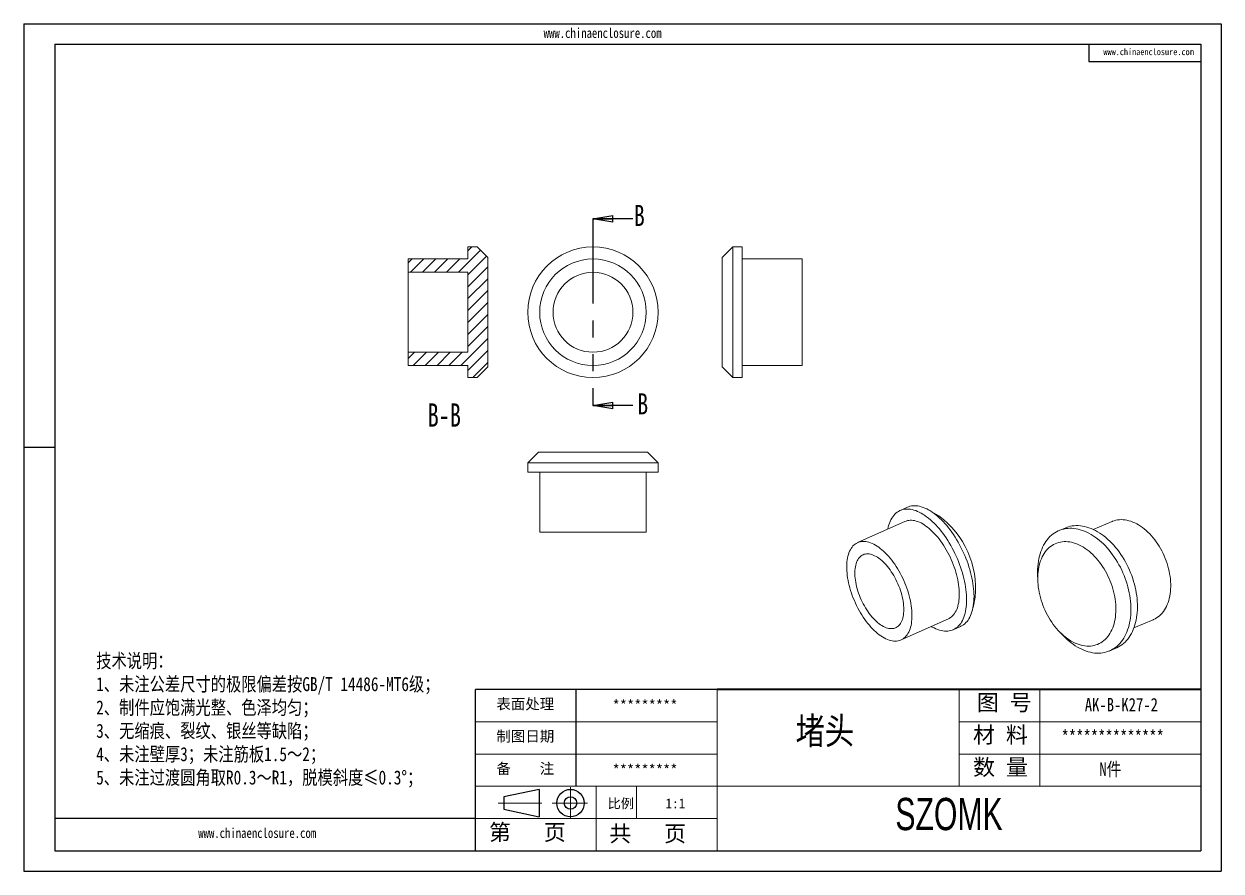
# Model space of a CAD drawing. Header units: inches. Extents: x 953 to 2288, y 1089 to 1493.
# Drawn here: x 2197.7 to 2287.7, y 1088.5 to 1152.1 of the extents above; entities that cross this region are included whole.
import ezdxf

# ---------------------------------------------------------------- set-up
doc = ezdxf.new("R2010")
doc.units = ezdxf.units.IN
doc.linetypes.add('CENTER2', pattern=[28.575, 19.05, -3.175, 3.175, -3.175])
doc.linetypes.add('PHANTOM', pattern=[12.7, 6.35, -1.27, 1.27, -1.27, 1.27, -1.27])
doc.layers.add('文字', color=81, linetype='Continuous')
for name, color, linetype, lineweight in [('粗实线', 7, 'Continuous', 30), ('细实线', 3, 'Continuous', 9), ('细点划线', 2, 'CENTER2', 9)]:
    doc.layers.add(name, color=color, linetype=linetype, lineweight=lineweight)
doc.styles.add('SLDTEXTSTYLE0', font='TXT', dxfattribs={"width": 0.75})
doc.styles.add('SLDTEXTSTYLE3', font='TXT', dxfattribs={"width": 0.7})
doc.styles.get("Standard").update_dxf_attribs({"font": 'txt', "bigfont": 'gbcbig.shx'})
doc.styles.add('宋体', font='', dxfattribs={"width": 0.8, "height": 3.5})
doc.styles.add('长仿宋', font='', dxfattribs={"width": 0.7, "height": 4})
doc.styles.get('宋体').set_extended_font_data('SimSun')
doc.styles.get('长仿宋').set_extended_font_data('SimSun')

# ---------------------------------------------------------------- blocks, each defined once
blk = doc.blocks.new('_CLOSED')
at = {"color": 0, "linetype": 'ByBlock', "lineweight": -2}
for p, q in [((-1, 0.166667), (0, 0)), ((-1, 0.166667), (-1, -0.166667)), ((0, 0), (-1, -0.166667)), ((0, 0), (-1, 0))]:
    blk.add_line(p, q, dxfattribs=at)

msp = doc.modelspace()

# ---------------------------------------------------------------- hatches: boundary and pattern name
at = {"linetype": 'Continuous', "lineweight": 0}
h = msp.add_hatch(dxfattribs=at)
h.set_pattern_fill('ANSI31', color=4, scale=0.2, style=0)
h.set_pattern_definition([(45, (53.7129, -879.7671), (-0.4490128, 0.4490128), [])])
h.paths.add_polyline_path([(2226.596, 1133.462), (2231.096, 1133.462), (2231.096, 1127.462), (2226.596, 1127.462), (2226.596, 1126.462), (2231.096, 1126.462), (2231.096, 1125.562), (2231.796, 1125.562), (2232.596, 1126.362), (2232.596, 1134.562), (2231.796, 1135.362), (2231.096, 1135.362), (2231.096, 1134.462), (2226.596, 1134.462)], flags=0)

# ---------------------------------------------------------------- linework, layer by layer
for p, q in [((2197.737, 1152.104), (2287.675, 1152.104)), ((2197.737, 1152.104), (2197.737, 1088.511)), ((2287.675, 1152.104), (2287.675, 1088.511)), ((2200.065, 1150.59), (2286.161, 1150.59)), ((2200.065, 1150.59), (2200.065, 1090.025)), ((2277.749, 1150.59), (2277.749, 1149.275)), ((2286.161, 1150.59), (2286.161, 1090.025)), ((2277.749, 1149.275), (2286.161, 1149.275)), ((2200.065, 1120.307), (2197.737, 1120.307)), ((2197.737, 1117.952), (2197.737, 1088.511)), ((2249.823, 1102.138), (2231.653, 1102.138)), ((2231.653, 1090.025), (2231.653, 1102.138)), ((2239.224, 1094.871), (2239.224, 1102.138)), ((2231.653, 1092.448), (2200.065, 1092.448)), ((2200.065, 1090.025), (2286.161, 1090.025)), ((2197.737, 1088.511), (2287.675, 1088.511)), ((2197.737, 1088.511), (2239.375, 1088.511))]:
    msp.add_line(p, q)
at = {"color": 1, "linetype": 'PHANTOM', "lineweight": 30}
msp.add_line((2240.487, 1137.462), (2240.487, 1123.462), dxfattribs=at)
at = {"color": 7, "linetype": 'Continuous', "lineweight": 30}
for p, q in [((2243.487, 1137.462), (2240.487, 1137.462)), ((2243.487, 1123.462), (2240.487, 1123.462))]:
    msp.add_line(p, q, dxfattribs=at)
at = {"color": 7, "linetype": 'Continuous', "lineweight": 15}
for p, q in [((2231.096, 1134.462), (2231.096, 1135.362)), ((2231.796, 1135.362), (2231.096, 1135.362)), ((2231.796, 1135.362), (2232.596, 1134.562)), ((2250.999, 1135.362), (2250.199, 1134.562)), ((2251.699, 1135.362), (2250.999, 1135.362)), ((2250.999, 1135.362), (2250.999, 1125.562)), ((2251.699, 1135.362), (2251.699, 1125.562)), ((2226.596, 1133.462), (2226.596, 1134.462)), ((2231.096, 1134.462), (2226.596, 1134.462)), ((2232.596, 1126.362), (2232.596, 1134.562)), ((2250.199, 1126.362), (2250.199, 1134.562)), ((2256.199, 1134.462), (2251.699, 1134.462)), ((2256.199, 1134.462), (2256.199, 1126.462)), ((2231.096, 1133.462), (2226.596, 1133.462)), ((2226.596, 1133.462), (2226.596, 1127.462)), ((2231.096, 1127.462), (2231.096, 1133.462)), ((2226.596, 1126.462), (2226.596, 1127.462)), ((2226.596, 1127.462), (2231.096, 1127.462)), ((2226.596, 1126.462), (2231.096, 1126.462)), ((2231.096, 1125.562), (2231.096, 1126.462)), ((2232.596, 1126.362), (2231.796, 1125.562)), ((2250.199, 1126.362), (2250.999, 1125.562)), ((2251.699, 1126.462), (2256.199, 1126.462)), ((2231.096, 1125.562), (2231.796, 1125.562)), ((2250.999, 1125.562), (2251.699, 1125.562)), ((2236.387, 1119.951), (2235.587, 1119.151)), ((2236.387, 1119.951), (2244.587, 1119.951)), ((2245.387, 1119.151), (2244.587, 1119.951)), ((2235.587, 1119.151), (2235.587, 1118.451)), ((2245.387, 1119.151), (2235.587, 1119.151)), ((2245.387, 1118.451), (2245.387, 1119.151)), ((2245.387, 1118.451), (2235.587, 1118.451)), ((2236.487, 1118.451), (2236.487, 1113.951)), ((2244.487, 1113.951), (2244.487, 1118.451)), ((2264.112, 1115.825), (2263.559, 1115.578)), ((2266.466, 1115.171), (2265.78, 1115.579)), ((2263.926, 1114.756), (2260.371, 1113.167)), ((2279.491, 1114.759), (2278.057, 1114.162)), ((2244.487, 1113.951), (2236.487, 1113.951)), ((2276.002, 1114.281), (2275.513, 1114.078)), ((2273.893, 1110.764), (2273.906, 1110.334)), ((2269.04, 1108.284), (2269.194, 1109.068)), ((2263.635, 1105.863), (2267.191, 1107.452)), ((2281.132, 1106.776), (2282.566, 1107.373)), ((2267.558, 1106.631), (2268.111, 1106.878)), ((2275.491, 1106.527), (2275.787, 1106.215)), ((2279.28, 1105.03), (2279.769, 1105.234))]:
    msp.add_line(p, q, dxfattribs=at)
at = {"color": 7, "linetype": 'Continuous', "lineweight": 15, "flags": 128}
for points in [[(2265.896, 1106.874), (2265.974, 1106.829), (2266.111, 1106.757), (2266.247, 1106.694), (2266.381, 1106.641), (2266.514, 1106.598), (2266.644, 1106.564), (2266.772, 1106.539), (2266.898, 1106.525), (2267.021, 1106.52), (2267.14, 1106.525), (2267.257, 1106.54), (2267.369, 1106.564), (2267.478, 1106.598), (2267.583, 1106.642), (2267.683, 1106.695), (2267.779, 1106.758), (2267.87, 1106.83), (2267.956, 1106.911), (2268.037, 1107.001), (2268.113, 1107.1), (2268.183, 1107.207), (2268.248, 1107.323), (2268.307, 1107.447), (2268.36, 1107.578), (2268.407, 1107.718), (2268.448, 1107.864), (2268.483, 1108.017), (2268.511, 1108.177), (2268.534, 1108.343), (2268.55, 1108.515), (2268.559, 1108.692), (2268.562, 1108.875), (2268.559, 1109.062), (2268.55, 1109.254), (2268.534, 1109.45), (2268.511, 1109.649), (2268.482, 1109.851), (2268.448, 1110.056), (2268.406, 1110.264), (2268.359, 1110.473), (2268.306, 1110.683), (2268.247, 1110.894), (2268.182, 1111.106), (2268.112, 1111.318), (2268.036, 1111.529), (2267.955, 1111.739), (2267.869, 1111.948), (2267.778, 1112.156), (2267.682, 1112.361), (2267.582, 1112.563), (2267.477, 1112.762), (2267.368, 1112.958), (2267.256, 1113.149), (2267.139, 1113.337), (2267.02, 1113.519), (2266.897, 1113.696), (2266.771, 1113.868), (2266.643, 1114.034), (2266.513, 1114.194), (2266.38, 1114.347), (2266.246, 1114.493), (2266.11, 1114.632), (2265.973, 1114.764), (2265.835, 1114.887), (2265.697, 1115.003), (2265.558, 1115.11), (2265.419, 1115.209), (2265.281, 1115.299), (2265.143, 1115.38), (2265.006, 1115.451), (2264.87, 1115.514), (2264.736, 1115.567), (2264.603, 1115.611), (2264.473, 1115.645), (2264.345, 1115.669), (2264.219, 1115.684), (2264.096, 1115.689), (2263.977, 1115.684), (2263.861, 1115.669), (2263.748, 1115.644), (2263.639, 1115.61), (2263.535, 1115.566), (2263.434, 1115.513), (2263.338, 1115.45), (2263.247, 1115.378), (2263.161, 1115.297), (2263.08, 1115.207), (2263.004, 1115.108), (2262.934, 1115.001), (2262.869, 1114.885), (2262.81, 1114.762), (2262.757, 1114.63), (2262.71, 1114.491), (2262.669, 1114.345), (2262.634, 1114.191), (2262.632, 1114.177)], [(2268.111, 1106.878), (2268.136, 1106.889), (2268.236, 1106.943), (2268.332, 1107.005), (2268.423, 1107.077), (2268.509, 1107.158), (2268.59, 1107.248), (2268.666, 1107.347), (2268.736, 1107.455), (2268.801, 1107.57), (2268.86, 1107.694), (2268.913, 1107.826), (2268.96, 1107.965), (2269.001, 1108.111), (2269.036, 1108.264), (2269.064, 1108.424), (2269.087, 1108.59), (2269.103, 1108.762), (2269.112, 1108.94), (2269.115, 1109.122), (2269.112, 1109.31), (2269.103, 1109.501), (2269.087, 1109.697), (2269.064, 1109.896), (2269.036, 1110.099), (2269.001, 1110.304), (2268.96, 1110.511), (2268.912, 1110.72), (2268.859, 1110.93), (2268.8, 1111.141), (2268.736, 1111.353), (2268.665, 1111.565), (2268.589, 1111.776), (2268.508, 1111.987), (2268.422, 1112.196), (2268.331, 1112.403), (2268.235, 1112.608), (2268.135, 1112.81), (2268.03, 1113.009), (2267.921, 1113.205), (2267.809, 1113.396), (2267.692, 1113.584), (2267.573, 1113.766), (2267.45, 1113.944), (2267.324, 1114.116), (2267.196, 1114.281), (2267.066, 1114.441), (2266.933, 1114.594), (2266.799, 1114.74), (2266.663, 1114.879), (2266.526, 1115.011), (2266.388, 1115.134), (2266.25, 1115.25), (2266.111, 1115.357), (2265.972, 1115.456), (2265.834, 1115.546), (2265.696, 1115.627), (2265.559, 1115.699), (2265.423, 1115.761), (2265.289, 1115.814), (2265.156, 1115.858), (2265.026, 1115.892), (2264.898, 1115.916), (2264.772, 1115.931), (2264.649, 1115.936), (2264.53, 1115.931), (2264.414, 1115.916), (2264.301, 1115.892), (2264.192, 1115.857), (2264.112, 1115.825)], [(2267.191, 1107.452), (2267.251, 1107.482), (2267.339, 1107.534), (2267.423, 1107.596), (2267.502, 1107.667), (2267.576, 1107.747), (2267.644, 1107.836), (2267.707, 1107.934), (2267.765, 1108.039), (2267.817, 1108.153), (2267.862, 1108.274), (2267.902, 1108.403), (2267.936, 1108.539), (2267.964, 1108.681), (2267.985, 1108.83), (2268, 1108.985), (2268.008, 1109.145), (2268.011, 1109.31), (2268.006, 1109.48), (2267.996, 1109.655), (2267.979, 1109.833), (2267.956, 1110.014), (2267.926, 1110.198), (2267.89, 1110.385), (2267.849, 1110.573), (2267.801, 1110.763), (2267.747, 1110.954), (2267.688, 1111.145), (2267.623, 1111.336), (2267.553, 1111.526), (2267.477, 1111.716), (2267.397, 1111.904), (2267.312, 1112.089), (2267.222, 1112.272), (2267.128, 1112.452), (2267.029, 1112.629), (2266.927, 1112.801), (2266.822, 1112.969), (2266.713, 1113.133), (2266.601, 1113.291), (2266.486, 1113.443), (2266.369, 1113.589), (2266.25, 1113.729), (2266.128, 1113.861), (2266.006, 1113.987), (2265.882, 1114.105), (2265.758, 1114.215), (2265.633, 1114.317), (2265.507, 1114.411), (2265.382, 1114.496), (2265.258, 1114.573), (2265.134, 1114.64), (2265.011, 1114.698), (2264.89, 1114.747), (2264.77, 1114.786), (2264.653, 1114.815), (2264.537, 1114.835), (2264.425, 1114.845), (2264.315, 1114.845), (2264.209, 1114.836), (2264.106, 1114.817), (2264.007, 1114.788), (2263.926, 1114.756)], [(2276.002, 1114.281), (2276.062, 1114.305), (2276.202, 1114.353), (2276.346, 1114.391), (2276.493, 1114.419), (2276.643, 1114.437), (2276.796, 1114.445), (2276.951, 1114.444), (2277.108, 1114.432), (2277.267, 1114.41), (2277.427, 1114.378), (2277.588, 1114.337), (2277.75, 1114.285), (2277.912, 1114.224), (2278.074, 1114.154), (2278.235, 1114.074), (2278.396, 1113.985), (2278.556, 1113.887), (2278.714, 1113.78), (2278.87, 1113.664), (2279.025, 1113.54), (2279.177, 1113.408), (2279.326, 1113.269), (2279.472, 1113.121), (2279.615, 1112.967), (2279.754, 1112.806), (2279.889, 1112.638), (2280.02, 1112.464), (2280.146, 1112.284), (2280.267, 1112.099), (2280.384, 1111.909), (2280.495, 1111.715), (2280.6, 1111.516), (2280.7, 1111.313), (2280.793, 1111.107), (2280.881, 1110.898), (2280.962, 1110.687), (2281.036, 1110.474), (2281.104, 1110.259), (2281.165, 1110.043), (2281.219, 1109.827), (2281.266, 1109.61), (2281.305, 1109.394), (2281.337, 1109.179), (2281.362, 1108.964), (2281.38, 1108.752), (2281.39, 1108.541), (2281.392, 1108.334), (2281.387, 1108.129), (2281.375, 1107.928), (2281.355, 1107.73), (2281.328, 1107.537), (2281.293, 1107.349), (2281.251, 1107.166), (2281.202, 1106.988), (2281.146, 1106.816), (2281.083, 1106.651), (2281.013, 1106.492), (2280.936, 1106.34), (2280.853, 1106.195), (2280.764, 1106.058), (2280.668, 1105.929), (2280.567, 1105.808), (2280.459, 1105.696), (2280.347, 1105.592), (2280.229, 1105.497), (2280.106, 1105.411), (2279.978, 1105.335), (2279.846, 1105.268), (2279.769, 1105.234)], [(2279.491, 1114.759), (2279.518, 1114.77), (2279.644, 1114.814), (2279.774, 1114.849), (2279.907, 1114.873), (2280.043, 1114.888), (2280.181, 1114.893), (2280.322, 1114.888), (2280.464, 1114.873), (2280.608, 1114.848), (2280.754, 1114.813), (2280.899, 1114.768), (2281.046, 1114.714), (2281.192, 1114.65), (2281.337, 1114.577), (2281.482, 1114.495), (2281.626, 1114.403), (2281.768, 1114.304), (2281.909, 1114.195), (2282.046, 1114.078), (2282.182, 1113.954), (2282.314, 1113.822), (2282.443, 1113.683), (2282.568, 1113.537), (2282.689, 1113.384), (2282.806, 1113.226), (2282.919, 1113.062), (2283.026, 1112.892), (2283.128, 1112.718), (2283.225, 1112.54), (2283.316, 1112.358), (2283.4, 1112.172), (2283.479, 1111.983), (2283.552, 1111.792), (2283.617, 1111.6), (2283.676, 1111.405), (2283.728, 1111.21), (2283.773, 1111.015), (2283.811, 1110.82), (2283.842, 1110.625), (2283.865, 1110.431), (2283.881, 1110.239), (2283.89, 1110.05), (2283.891, 1109.863), (2283.884, 1109.679), (2283.87, 1109.498), (2283.849, 1109.322), (2283.82, 1109.15), (2283.784, 1108.984), (2283.741, 1108.823), (2283.691, 1108.667), (2283.634, 1108.518), (2283.57, 1108.376), (2283.499, 1108.24), (2283.422, 1108.112), (2283.339, 1107.992), (2283.249, 1107.879), (2283.154, 1107.775), (2283.054, 1107.68), (2282.948, 1107.593), (2282.837, 1107.515), (2282.721, 1107.447), (2282.601, 1107.388), (2282.566, 1107.373)], [(2273.893, 1110.764), (2273.892, 1110.77), (2273.89, 1110.978), (2273.895, 1111.183), (2273.907, 1111.384), (2273.927, 1111.581), (2273.954, 1111.774), (2273.989, 1111.963), (2274.031, 1112.146), (2274.08, 1112.324), (2274.136, 1112.495), (2274.199, 1112.661), (2274.269, 1112.82), (2274.346, 1112.972), (2274.429, 1113.116), (2274.518, 1113.253), (2274.614, 1113.382), (2274.716, 1113.503), (2274.823, 1113.616), (2274.936, 1113.719), (2275.054, 1113.814), (2275.177, 1113.9), (2275.304, 1113.977), (2275.437, 1114.044), (2275.573, 1114.101), (2275.713, 1114.149), (2275.857, 1114.187), (2276.004, 1114.215), (2276.154, 1114.234), (2276.307, 1114.242), (2276.462, 1114.24), (2276.619, 1114.228), (2276.778, 1114.206), (2276.938, 1114.175), (2277.099, 1114.133), (2277.261, 1114.082), (2277.423, 1114.021), (2277.585, 1113.95), (2277.746, 1113.87), (2277.907, 1113.781), (2278.067, 1113.683), (2278.225, 1113.576), (2278.382, 1113.461), (2278.536, 1113.337), (2278.688, 1113.205), (2278.837, 1113.065), (2278.983, 1112.918), (2279.126, 1112.763), (2279.265, 1112.602), (2279.4, 1112.434), (2279.531, 1112.26), (2279.657, 1112.081), (2279.778, 1111.896), (2279.895, 1111.706), (2280.006, 1111.511), (2280.111, 1111.312), (2280.211, 1111.11), (2280.304, 1110.904), (2280.392, 1110.695), (2280.473, 1110.484), (2280.547, 1110.27), (2280.615, 1110.056), (2280.676, 1109.84), (2280.73, 1109.623), (2280.777, 1109.407), (2280.816, 1109.191), (2280.848, 1108.975), (2280.873, 1108.761), (2280.891, 1108.548), (2280.901, 1108.338), (2280.903, 1108.13), (2280.898, 1107.925), (2280.886, 1107.724), (2280.866, 1107.527), (2280.839, 1107.334), (2280.804, 1107.145), (2280.762, 1106.962), (2280.713, 1106.784), (2280.657, 1106.613), (2280.594, 1106.447), (2280.524, 1106.288), (2280.447, 1106.136), (2280.364, 1105.992), (2280.275, 1105.855), (2280.179, 1105.726), (2280.078, 1105.605), (2279.97, 1105.492), (2279.858, 1105.389), (2279.74, 1105.294), (2279.617, 1105.208), (2279.489, 1105.131), (2279.357, 1105.064), (2279.22, 1105.007), (2279.08, 1104.959), (2278.936, 1104.921), (2278.789, 1104.893), (2278.639, 1104.874), (2278.486, 1104.866), (2278.331, 1104.868), (2278.174, 1104.88), (2278.015, 1104.902), (2277.855, 1104.933), (2277.694, 1104.975), (2277.532, 1105.026), (2277.37, 1105.087), (2277.208, 1105.158), (2277.047, 1105.238), (2276.886, 1105.327), (2276.726, 1105.425), (2276.568, 1105.532), (2276.412, 1105.647), (2276.257, 1105.771), (2276.105, 1105.903), (2275.956, 1106.043), (2275.81, 1106.19), (2275.787, 1106.215)], [(2262.117, 1106.165), (2262.242, 1106.084), (2262.366, 1106.012), (2262.49, 1105.949), (2262.612, 1105.896), (2262.732, 1105.852), (2262.851, 1105.818), (2262.967, 1105.793), (2263.081, 1105.778), (2263.192, 1105.773), (2263.3, 1105.777), (2263.405, 1105.792), (2263.506, 1105.816), (2263.603, 1105.849), (2263.695, 1105.893), (2263.784, 1105.945), (2263.868, 1106.007), (2263.946, 1106.078), (2264.02, 1106.158), (2264.089, 1106.247), (2264.152, 1106.345), (2264.21, 1106.45), (2264.261, 1106.564), (2264.307, 1106.685), (2264.347, 1106.814), (2264.381, 1106.95), (2264.408, 1107.092), (2264.43, 1107.241), (2264.445, 1107.396), (2264.453, 1107.556), (2264.455, 1107.721), (2264.451, 1107.891), (2264.44, 1108.066), (2264.424, 1108.244), (2264.4, 1108.425), (2264.371, 1108.609), (2264.335, 1108.796), (2264.293, 1108.984), (2264.246, 1109.174), (2264.192, 1109.365), (2264.133, 1109.556), (2264.068, 1109.747), (2263.997, 1109.937), (2263.922, 1110.127), (2263.842, 1110.314), (2263.756, 1110.5), (2263.666, 1110.683), (2263.572, 1110.863), (2263.474, 1111.04), (2263.372, 1111.212), (2263.266, 1111.38), (2263.157, 1111.544), (2263.045, 1111.701), (2262.931, 1111.854), (2262.813, 1112), (2262.694, 1112.139), (2262.573, 1112.272), (2262.451, 1112.398), (2262.327, 1112.516), (2262.202, 1112.626), (2262.077, 1112.728), (2261.952, 1112.822), (2261.827, 1112.907), (2261.702, 1112.984), (2261.579, 1113.051), (2261.456, 1113.109), (2261.334, 1113.157), (2261.215, 1113.197), (2261.097, 1113.226), (2260.982, 1113.246), (2260.87, 1113.256), (2260.76, 1113.256), (2260.654, 1113.247), (2260.551, 1113.228), (2260.452, 1113.199), (2260.357, 1113.161), (2260.266, 1113.113), (2260.18, 1113.055), (2260.099, 1112.989), (2260.023, 1112.913), (2259.951, 1112.829), (2259.885, 1112.736), (2259.825, 1112.634), (2259.77, 1112.524), (2259.722, 1112.407), (2259.679, 1112.282), (2259.642, 1112.149), (2259.611, 1112.01), (2259.587, 1111.865), (2259.569, 1111.713), (2259.557, 1111.555), (2259.552, 1111.392), (2259.553, 1111.225), (2259.56, 1111.052), (2259.574, 1110.876), (2259.594, 1110.696), (2259.62, 1110.514), (2259.653, 1110.328), (2259.692, 1110.141), (2259.736, 1109.951), (2259.787, 1109.761), (2259.844, 1109.57), (2259.906, 1109.379), (2259.973, 1109.188), (2260.046, 1108.998), (2260.124, 1108.81), (2260.207, 1108.623), (2260.295, 1108.438), (2260.387, 1108.257), (2260.483, 1108.078), (2260.583, 1107.904), (2260.687, 1107.734), (2260.794, 1107.568), (2260.905, 1107.407), (2261.018, 1107.252), (2261.134, 1107.103), (2261.253, 1106.96), (2261.373, 1106.824), (2261.494, 1106.694), (2261.618, 1106.572), (2261.742, 1106.458), (2261.867, 1106.352), (2261.992, 1106.254), (2262.117, 1106.165)], [(2274.845, 1107.362), (2274.956, 1107.194), (2275.071, 1107.031), (2275.191, 1106.874), (2275.315, 1106.723), (2275.443, 1106.578), (2275.575, 1106.441), (2275.709, 1106.311), (2275.847, 1106.188), (2275.987, 1106.074), (2276.129, 1105.967), (2276.273, 1105.869), (2276.418, 1105.78), (2276.565, 1105.7), (2276.712, 1105.628), (2276.859, 1105.567), (2277.007, 1105.514), (2277.154, 1105.472), (2277.3, 1105.439), (2277.445, 1105.415), (2277.588, 1105.402), (2277.73, 1105.399), (2277.869, 1105.405), (2278.006, 1105.422), (2278.14, 1105.448), (2278.27, 1105.484), (2278.397, 1105.529), (2278.52, 1105.585), (2278.639, 1105.65), (2278.753, 1105.724), (2278.862, 1105.807), (2278.966, 1105.899), (2279.065, 1105.999), (2279.158, 1106.108), (2279.246, 1106.225), (2279.327, 1106.35), (2279.402, 1106.483), (2279.47, 1106.622), (2279.532, 1106.769), (2279.587, 1106.922), (2279.635, 1107.081), (2279.676, 1107.245), (2279.71, 1107.415), (2279.736, 1107.59), (2279.756, 1107.769), (2279.768, 1107.952), (2279.772, 1108.138), (2279.769, 1108.328), (2279.759, 1108.52), (2279.741, 1108.714), (2279.716, 1108.909), (2279.684, 1109.106), (2279.644, 1109.303), (2279.598, 1109.5), (2279.544, 1109.696), (2279.484, 1109.892), (2279.417, 1110.086), (2279.343, 1110.279), (2279.263, 1110.469), (2279.177, 1110.656), (2279.085, 1110.839), (2278.987, 1111.019), (2278.884, 1111.195), (2278.776, 1111.366), (2278.663, 1111.531), (2278.545, 1111.691), (2278.423, 1111.845), (2278.297, 1111.993), (2278.167, 1112.134), (2278.034, 1112.268), (2277.898, 1112.394), (2277.759, 1112.513), (2277.618, 1112.623), (2277.475, 1112.726), (2277.33, 1112.819), (2277.184, 1112.904), (2277.038, 1112.98), (2276.89, 1113.046), (2276.743, 1113.103), (2276.595, 1113.151), (2276.449, 1113.189), (2276.303, 1113.217), (2276.159, 1113.235), (2276.016, 1113.244), (2275.876, 1113.242), (2275.738, 1113.231), (2275.603, 1113.209), (2275.47, 1113.178), (2275.342, 1113.137), (2275.217, 1113.087), (2275.096, 1113.027), (2274.979, 1112.957), (2274.868, 1112.879), (2274.761, 1112.791), (2274.659, 1112.695), (2274.563, 1112.59), (2274.473, 1112.477), (2274.389, 1112.356), (2274.311, 1112.227), (2274.239, 1112.091), (2274.174, 1111.948), (2274.115, 1111.798), (2274.064, 1111.642), (2274.019, 1111.481), (2273.982, 1111.313), (2273.952, 1111.141), (2273.929, 1110.964), (2273.913, 1110.783), (2273.905, 1110.598), (2273.904, 1110.41), (2273.911, 1110.219), (2273.925, 1110.026), (2273.946, 1109.832), (2273.975, 1109.636), (2274.011, 1109.439), (2274.054, 1109.242), (2274.104, 1109.045), (2274.161, 1108.848), (2274.225, 1108.653), (2274.295, 1108.46), (2274.372, 1108.269), (2274.455, 1108.08), (2274.544, 1107.895), (2274.639, 1107.713), (2274.739, 1107.535), (2274.845, 1107.362)], [(2262.089, 1107.002), (2262.196, 1106.933), (2262.303, 1106.873), (2262.409, 1106.822), (2262.514, 1106.78), (2262.617, 1106.748), (2262.717, 1106.725), (2262.816, 1106.712), (2262.911, 1106.709), (2263.003, 1106.715), (2263.092, 1106.731), (2263.177, 1106.756), (2263.258, 1106.791), (2263.335, 1106.835), (2263.407, 1106.889), (2263.474, 1106.951), (2263.537, 1107.023), (2263.594, 1107.103), (2263.645, 1107.191), (2263.691, 1107.288), (2263.731, 1107.392), (2263.765, 1107.503), (2263.793, 1107.622), (2263.815, 1107.746), (2263.83, 1107.877), (2263.839, 1108.014), (2263.842, 1108.156), (2263.839, 1108.302), (2263.829, 1108.453), (2263.813, 1108.607), (2263.791, 1108.764), (2263.762, 1108.924), (2263.728, 1109.087), (2263.687, 1109.25), (2263.641, 1109.415), (2263.589, 1109.579), (2263.532, 1109.744), (2263.469, 1109.908), (2263.402, 1110.07), (2263.329, 1110.231), (2263.252, 1110.389), (2263.171, 1110.544), (2263.085, 1110.695), (2262.996, 1110.843), (2262.903, 1110.985), (2262.808, 1111.123), (2262.709, 1111.255), (2262.608, 1111.382), (2262.505, 1111.501), (2262.401, 1111.614), (2262.295, 1111.72), (2262.188, 1111.818), (2262.08, 1111.908), (2261.972, 1111.99), (2261.864, 1112.064), (2261.757, 1112.128), (2261.65, 1112.184), (2261.545, 1112.23), (2261.441, 1112.267), (2261.339, 1112.295), (2261.24, 1112.313), (2261.143, 1112.321), (2261.049, 1112.32), (2260.958, 1112.309), (2260.871, 1112.288), (2260.788, 1112.258), (2260.709, 1112.218), (2260.635, 1112.169), (2260.565, 1112.111), (2260.5, 1112.044), (2260.441, 1111.968), (2260.387, 1111.884), (2260.338, 1111.792), (2260.295, 1111.692), (2260.258, 1111.584), (2260.227, 1111.469), (2260.202, 1111.347), (2260.183, 1111.219), (2260.171, 1111.085), (2260.165, 1110.946), (2260.165, 1110.802), (2260.172, 1110.653), (2260.185, 1110.501), (2260.204, 1110.345), (2260.229, 1110.186), (2260.261, 1110.025), (2260.298, 1109.862), (2260.342, 1109.698), (2260.391, 1109.533), (2260.445, 1109.369), (2260.505, 1109.205), (2260.571, 1109.041), (2260.641, 1108.88), (2260.716, 1108.72), (2260.795, 1108.564), (2260.878, 1108.411), (2260.966, 1108.261), (2261.056, 1108.116), (2261.151, 1107.975), (2261.248, 1107.84), (2261.347, 1107.711), (2261.449, 1107.588), (2261.553, 1107.472), (2261.659, 1107.362), (2261.765, 1107.26), (2261.873, 1107.166), (2261.981, 1107.08), (2262.089, 1107.002)]]:
    msp.add_lwpolyline(points, dxfattribs=at)
at = {"color": 7, "linetype": 'Continuous', "lineweight": 15}
for radius in [4.9, 4, 3]:
    msp.add_circle((2240.487, 1130.462), radius, dxfattribs=at)
msp.add_arc((2262.56, 1109.764), 6.67, 354.00787, 54.1565, dxfattribs=at)
at = {"layer": '粗实线', "color": 7, "lineweight": 40}
msp.add_line((2286.161, 1102.138), (2249.823, 1102.138), dxfattribs=at)
at = {"layer": '粗实线', "color": 7}
for p, q in [((2236.441, 1094.644), (2233.794, 1094.083)), ((2236.441, 1094.644), (2236.441, 1092.569)), ((2233.794, 1094.083), (2233.794, 1093.147)), ((2233.794, 1093.147), (2236.441, 1092.569))]:
    msp.add_line(p, q, dxfattribs=at)
for radius in [1.029, 0.468]:
    msp.add_circle((2238.797, 1093.615), radius, dxfattribs=at)
at = {"layer": '细实线', "color": 7}
for p, q in [((2249.823, 1102.138), (2249.823, 1090.025)), ((2267.992, 1102.138), (2267.992, 1094.871)), ((2274.048, 1102.138), (2274.048, 1094.922)), ((2249.823, 1099.716), (2231.653, 1099.716)), ((2286.161, 1099.716), (2267.992, 1099.716)), ((2249.823, 1097.293), (2231.653, 1097.293)), ((2286.161, 1097.293), (2267.992, 1097.293)), ((2286.161, 1094.871), (2231.653, 1094.871)), ((2240.738, 1094.871), (2240.738, 1090.025)), ((2243.766, 1094.871), (2243.766, 1092.448)), ((2249.823, 1092.448), (2231.653, 1092.448))]:
    msp.add_line(p, q, dxfattribs=at)
at = {"layer": '细点划线', "color": 7}
for p, q in [((2238.797, 1094.799), (2238.797, 1092.448)), ((2233.372, 1093.615), (2236.644, 1093.615)), ((2237.421, 1093.615), (2240.081, 1093.615))]:
    msp.add_line(p, q, dxfattribs=at)

# ---------------------------------------------------------------- block references
at = {"color": 7, "linetype": 'Continuous', "lineweight": 30, "xscale": 1.5, "yscale": 1.5, "zscale": 0.25, "rotation": 180}
for p in [(2240.487, 1137.462), (2240.487, 1123.462)]:
    msp.add_blockref('_CLOSED', p, dxfattribs=at)

# ---------------------------------------------------------------- texts
at = {"color": 7, "linetype": 'Continuous', "char_height": 1.587, "attachment_point": 1, "style": 'SLDTEXTSTYLE0'}
for insert in [(2243.568, 1138.519), (2243.825, 1124.377)]:
    msp.add_mtext('B', dxfattribs=dict(at, insert=insert))
at = {"color": 0, "linetype": 'Continuous', "lineweight": 0, "insert": (2229.318, 1123.619), "char_height": 1.75, "attachment_point": 2, "style": 'SLDTEXTSTYLE3'}
msp.add_mtext('B-B', dxfattribs=at)
at = {"char_height": 0.7967, "width": 452.80599, "attachment_point": 1}
for s, insert in [('{\\fSimHei|b0|i0|c134|p49;表面处理}', (2233.233, 1101.451)), ('{\\fSimHei|b0|i0|c134|p49;*********}', (2241.959, 1101.348)), ('{\\fSimHei|b0|i0|c134|p49;制图日期}', (2233.233, 1099.028)), ('{\\fSimHei|b0|i0|c134|p49;备    注}', (2233.233, 1096.606)), ('{\\fSimHei|b0|i0|c134|p49;*********}', (2241.959, 1096.503))]:
    msp.add_mtext(s, dxfattribs=dict(at, insert=insert))
at = {"layer": '文字', "color": 0, "attachment_point": 1, "style": '宋体'}
for s, insert, char_height, width in [('www.chinaenclosure.com', (2236.782, 1151.798), 0.74023, 13.00511), ('www.chinaenclosure.com', (2278.833, 1150.257), 0.49349, 8.67008), ('{\\H1.111x;技术说明：\\P1、未注公差尺寸的极限偏差按GB/T 14486-MT6级；\\P2、制件应饱满光整、色泽均匀；\\P3、无缩痕、裂纹、银丝等缺陷；\\P4、未注壁厚3；未注筋板1.5～2；\\P5、未注过渡圆角取R0.3～R1，脱模斜度≤0.3%%D；}', (2203.167, 1104.823), 0.94632, 34.46799), ('{\\H1.111x;AK-B-K27-2}', (2277.438, 1101.505), 0.90846, 10.50285), ('堵头', (2255.703, 1100.047), 2.0188, 25.80971), ('{\\H1.111x;**************}', (2275.69, 1099.083), 0.90846, 10.50285), ('{\\H1.111x;N件}', (2278.537, 1096.66), 0.90846, 10.50285), ('www.chinaenclosure.com', (2210.83, 1091.739), 0.74023, 13.00511)]:
    msp.add_mtext(s, dxfattribs=dict(at, insert=insert, char_height=char_height, width=width))
at = {"layer": '粗实线', "insert": (2263.206, 1094.003), "char_height": 2.42257, "width": 27.1667, "attachment_point": 1, "style": '长仿宋'}
msp.add_mtext('{\\fSTXinwei|b0|i0|c134|p2;SZOMK}', dxfattribs=at)
at = {"layer": '细实线', "color": 7, "attachment_point": 1}
for s, insert, char_height, width in [('{\\fSimSun|b0|i0|c134|p54;图 号}', (2269.324, 1101.77), 1.21128, 6.05642), ('{\\fSimSun|b0|i0|c134|p54;材 料   }', (2269.037, 1099.348), 1.21128, 6.05642), ('{\\fSimSun|b0|i0|c134|p54;数 量}', (2269.043, 1096.913), 1.21128, 5.47273), ('{\\fSimSun|b0|i0|c134|p54;比例}', (2241.586, 1093.953), 0.72677, 3.1903), ('{\\fSimSun|b0|i0|c134|p54;1:1}', (2245.939, 1093.953), 0.72677, 3.1903), ('{\\fSimSun|b0|i0|c134|p54;第   页}', (2232.673, 1092.032), 1.21128, 9.08463), ('{\\fSimSun|b0|i0|c134|p54; 共   页}', (2240.886, 1091.929), 1.21128, 9.08463)]:
    msp.add_mtext(s, dxfattribs=dict(at, insert=insert, char_height=char_height, width=width))

doc.saveas('drawing.dxf')
